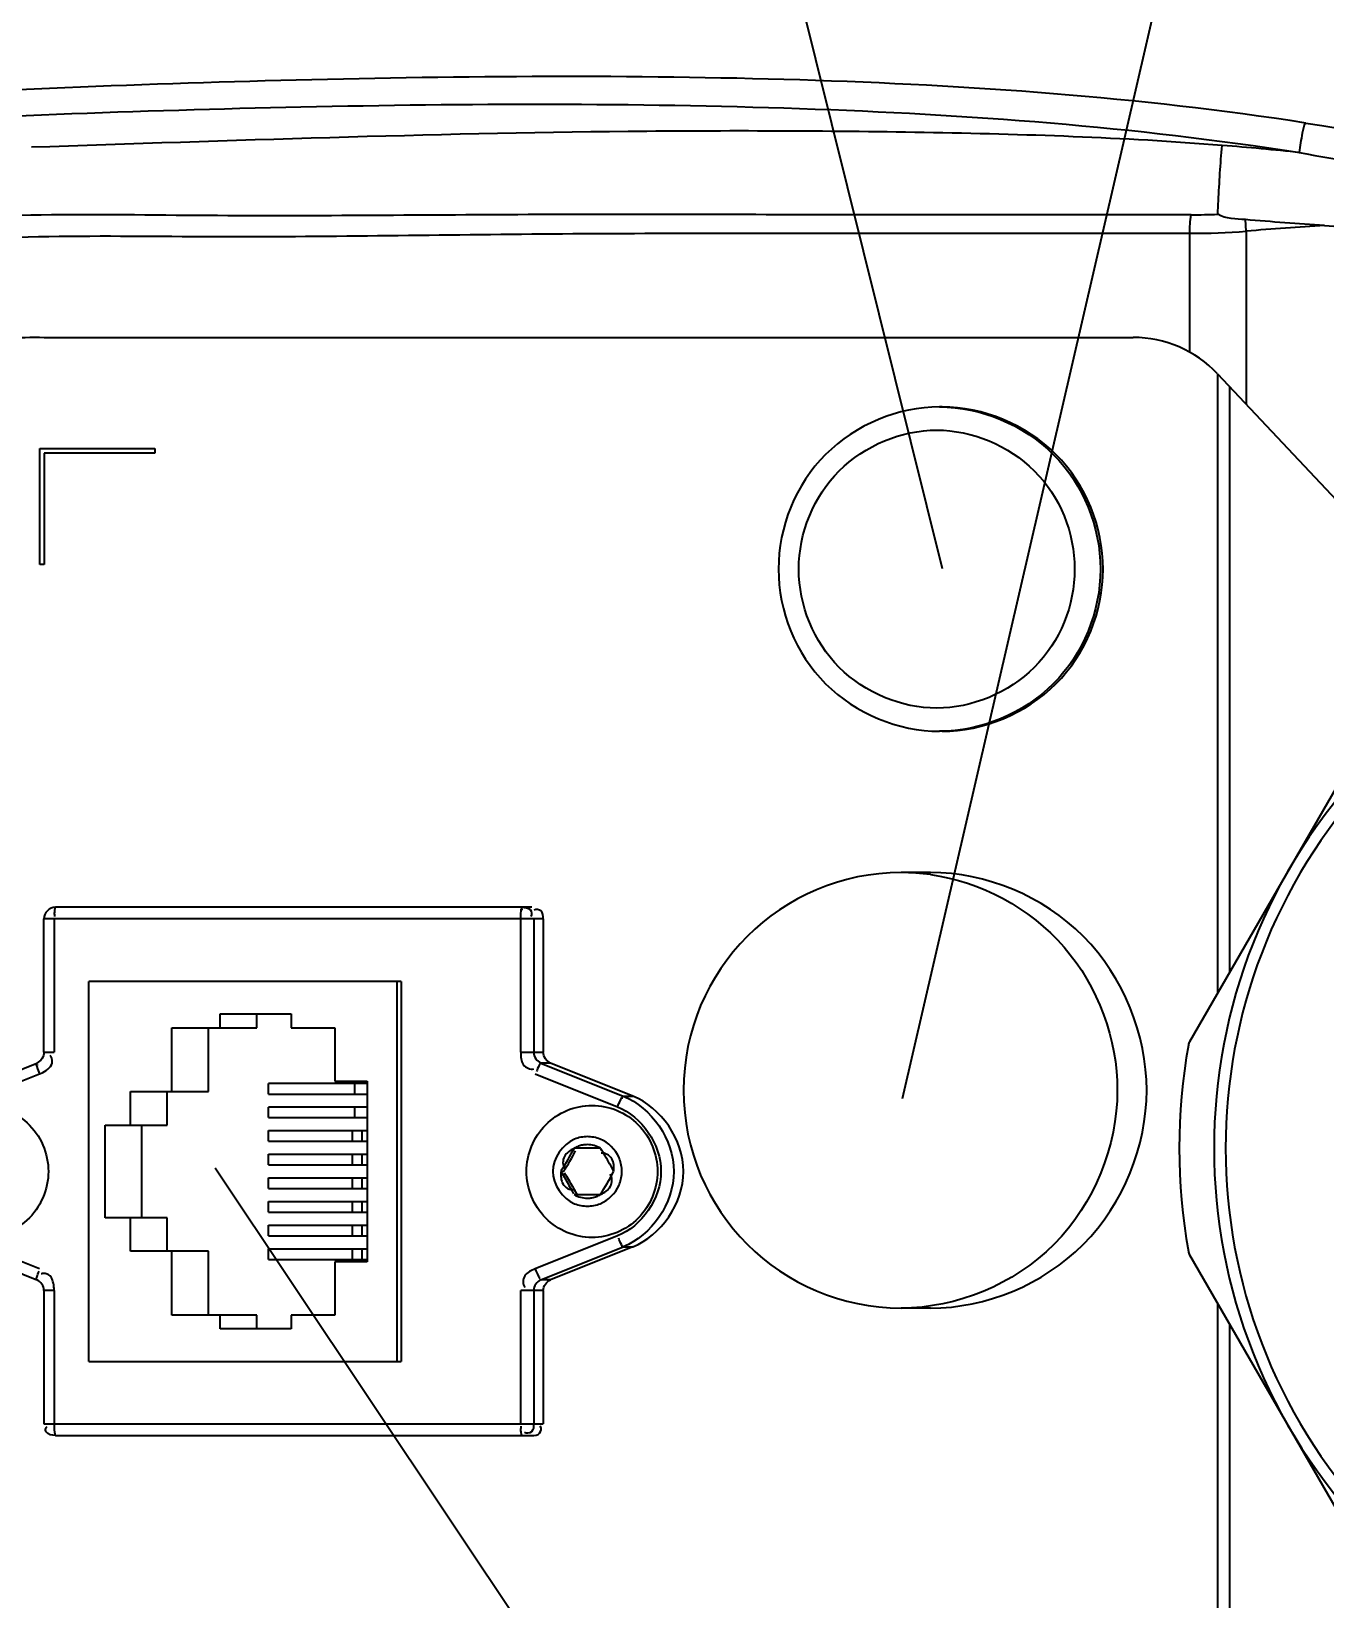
# Model space of a CAD drawing. Header units: millimetres. Extents: x 5828 to 6704, y 123 to 421.
# Drawn here: x 6395.19 to 6400.77, y 234.65 to 241.42 of the extents above; entities that cross this region are included whole.
import ezdxf
from ezdxf import colors
from ezdxf.entities.mleader import LeaderData, LeaderLine
from ezdxf.math import Vec2, Vec3

# ---------------------------------------------------------------- set-up
doc = ezdxf.new("R2010")
doc.units = ezdxf.units.MM
for name, color, linetype in [('外形图', 7, 'Continuous'), ('多重引线', 7, 'Continuous'), ('尺寸标注', 7, 'Continuous')]:
    doc.layers.add(name, color=color, linetype=linetype)
doc.styles.get("Standard").update_dxf_attribs({"font": 'msyh.ttc'})
doc.styles.add('微软雅黑', font='msyh.ttc')
doc.dimstyles.new('尺寸标注_细节_1_10比例', dxfattribs={"dimtxt": 1.5, "dimasz": 1.25, "dimexe": 0.5, "dimexo": 0.4, "dimgap": 0.5, "dimtad": 1, "dimlfac": 10, "dimdsep": 46, "dimtxsty": '微软雅黑', "dimcen": 0.09, "dimadec": 0, "dimazin": 0, "dimtp": 0.01, "dimtm": 0.01, "dimtfac": 1, "dimtofl": 0, "dimtmove": 0, "dimatfit": 3, "dimfxl": 1, "dimtolj": 1, "dimarcsym": 0})

# ---------------------------------------------------------------- blocks, each defined once
blk = doc.blocks.new('*D791')
at = {"layer": 'Defpoints', "color": 0}
for p in [(6385.1928, 245.979), (6385.1928, 236.5978), (6402.6928, 236.5978)]:
    blk.add_point(p, dxfattribs=at)
at = {"layer": '尺寸标注', "color": 0, "lineweight": -2}
for p, q in [((6385.1928, 236.9978), (6385.1928, 246.479)), ((6402.6928, 236.9978), (6402.6928, 246.479)), ((6401.4428, 245.979), (6386.4428, 245.979))]:
    blk.add_line(p, q, dxfattribs=at)
at = {"layer": '尺寸标注', "color": 0}
for points in [[(6386.4428, 246.1873), (6386.4428, 245.7707), (6385.1928, 245.979)], [(6401.4428, 245.7707), (6401.4428, 246.1873), (6402.6928, 245.979)]]:
    blk.add_solid(points, dxfattribs=at)
at = {"layer": '尺寸标注', "color": 0, "insert": (6393.9428, 247.2585), "char_height": 1.5, "attachment_point": 5, "style": '微软雅黑'}
blk.add_mtext('\\A1;\\A1;175', dxfattribs=at)
blk = doc.blocks.new('*D793')
at = {"layer": 'Defpoints', "color": 0}
for p in [(6397.4641, 242.702), (6373.1853, 230.4984), (6397.6661, 230.4984)]:
    blk.add_point(p, dxfattribs=at)
at = {"layer": '尺寸标注', "color": 0, "lineweight": -2}
for p, q in [((6397.0641, 242.702), (6372.6853, 242.702)), ((6373.1853, 241.452), (6373.1853, 231.7484)), ((6397.2661, 230.4984), (6372.6853, 230.4984))]:
    blk.add_line(p, q, dxfattribs=at)
at = {"layer": '尺寸标注', "color": 0}
for points in [[(6373.3937, 241.452), (6372.977, 241.452), (6373.1853, 242.702)], [(6372.977, 231.7484), (6373.3937, 231.7484), (6373.1853, 230.4984)]]:
    blk.add_solid(points, dxfattribs=at)
at = {"layer": '尺寸标注', "color": 0, "insert": (6371.9189, 236.6002), "char_height": 1.5, "attachment_point": 5, "rotation": 90, "style": '微软雅黑'}
blk.add_mtext('\\A1;\\A1;122', dxfattribs=at)
blk = doc.blocks.new('_None')

msp = doc.modelspace()

# ---------------------------------------------------------------- linework, layer by layer
at = {"layer": '外形图', "color": 7, "linetype": 'Continuous'}
for p, q in [((6400.4322, 240.5566), (6400.4281, 240.6065)), ((6400.1884, 240.0341), (6400.1884, 240.5475)), ((6400.4322, 240.5566), (6400.4322, 239.809)), ((6400.3079, 239.9409), (6400.8926, 239.3205)), ((6400.3088, 237.2685), (6400.3088, 239.9399)), ((6400.3597, 239.8859), (6400.3597, 237.3567)), ((6399.1187, 239.7978), (6399.1077, 239.7978)), ((6395.2224, 239.1178), (6395.2224, 239.6178)), ((6395.2224, 239.6178), (6395.7187, 239.6178)), ((6395.2422, 239.5978), (6395.2422, 239.1178)), ((6395.7187, 239.5978), (6395.2422, 239.5978)), ((6395.7187, 239.6178), (6395.7187, 239.5978)), ((6395.2422, 239.1178), (6395.2224, 239.1178)), ((6400.1879, 237.0591), (6401.0408, 238.5365)), ((6399.1187, 238.3978), (6399.1077, 238.3978)), ((6399.069, 237.7878), (6398.9423, 237.7878)), ((6397.347, 237.6378), (6395.2907, 237.6378)), ((6395.2407, 237.012), (6395.2407, 237.5878)), ((6397.3966, 237.5878), (6395.2407, 237.5878)), ((6395.2846, 237.5878), (6395.2846, 237.012)), ((6397.2994, 237.012), (6397.2994, 237.5878)), ((6397.3552, 237.5878), (6397.3552, 237.012)), ((6397.3966, 237.5878), (6397.3966, 237.012)), ((6395.435, 235.6778), (6395.435, 237.3178)), ((6396.7833, 237.3178), (6395.435, 237.3178)), ((6396.765, 237.3178), (6396.765, 235.6778)), ((6396.7833, 237.3178), (6396.7833, 235.6778)), ((6396.0008, 237.1178), (6396.0008, 237.1778)), ((6396.0008, 237.1778), (6396.3085, 237.1778)), ((6396.1592, 237.1178), (6396.1592, 237.1778)), ((6396.3085, 237.1778), (6396.3085, 237.1178)), ((6395.7923, 236.8428), (6395.7923, 237.1178)), ((6395.7923, 237.1178), (6396.1592, 237.1178)), ((6395.9508, 236.8428), (6395.9508, 237.1178)), ((6396.3085, 237.1178), (6396.497, 237.1178)), ((6396.497, 237.1178), (6396.497, 236.8878)), ((6395.2407, 237.012), (6395.2846, 237.012)), ((6397.2994, 237.012), (6397.3966, 237.012)), ((6394.8545, 236.823), (6395.2098, 236.9655)), ((6397.3864, 236.9655), (6397.7417, 236.823)), ((6397.4279, 236.9655), (6397.3864, 236.9655)), ((6397.7832, 236.823), (6397.4279, 236.9655)), ((6394.8667, 236.7765), (6395.222, 236.9191)), ((6396.2105, 236.8318), (6396.2105, 236.8778)), ((6396.636, 236.8778), (6396.2105, 236.8778)), ((6396.497, 236.8878), (6396.636, 236.8878)), ((6396.5822, 236.8778), (6396.5822, 236.8318)), ((6396.636, 236.8878), (6396.636, 236.1078)), ((6397.362, 236.9191), (6397.7173, 236.7765)), ((6395.6137, 236.6978), (6395.6137, 236.8428)), ((6395.6137, 236.8428), (6395.9508, 236.8428)), ((6395.7721, 236.6978), (6395.7721, 236.8428)), ((6396.2105, 236.8318), (6396.636, 236.8318)), ((6397.7417, 236.823), (6397.7832, 236.823)), ((6396.2105, 236.7298), (6396.2105, 236.7758)), ((6396.636, 236.7758), (6396.2105, 236.7758)), ((6396.5822, 236.7758), (6396.5822, 236.7298)), ((6395.5045, 236.2978), (6395.5045, 236.6978)), ((6395.5045, 236.6978), (6395.7721, 236.6978)), ((6395.6629, 236.2978), (6395.6629, 236.6978)), ((6396.2105, 236.7298), (6396.636, 236.7298)), ((6396.2105, 236.6278), (6396.2105, 236.6738)), ((6396.2105, 236.6738), (6396.636, 236.6738)), ((6396.5724, 236.6278), (6396.5724, 236.6738)), ((6396.6139, 236.6738), (6396.6138, 236.6278)), ((6396.2105, 236.6278), (6396.636, 236.6278)), ((6397.6443, 236.5978), (6397.5297, 236.5978)), ((6396.2105, 236.5258), (6396.2105, 236.5718)), ((6396.2105, 236.5718), (6396.636, 236.5718)), ((6396.5724, 236.5258), (6396.5724, 236.5718)), ((6396.6139, 236.5718), (6396.6138, 236.5258)), ((6396.2105, 236.5258), (6396.636, 236.5258)), ((6396.2105, 236.4238), (6396.2105, 236.4698)), ((6396.2105, 236.4698), (6396.636, 236.4698)), ((6396.5724, 236.4238), (6396.5724, 236.4698)), ((6396.6139, 236.4698), (6396.6138, 236.4238)), ((6397.4851, 236.4978), (6397.4724, 236.4978)), ((6396.2105, 236.4238), (6396.636, 236.4238)), ((6397.5297, 236.3978), (6397.6443, 236.3978)), ((6396.2105, 236.3218), (6396.2105, 236.3678)), ((6396.2105, 236.3678), (6396.636, 236.3678)), ((6396.5724, 236.3218), (6396.5724, 236.3678)), ((6396.6139, 236.3678), (6396.6138, 236.3218)), ((6395.7721, 236.2978), (6395.5045, 236.2978)), ((6395.6137, 236.1528), (6395.6137, 236.2978)), ((6395.7721, 236.1528), (6395.7721, 236.2978)), ((6396.2105, 236.3218), (6396.636, 236.3218)), ((6396.2105, 236.2198), (6396.2105, 236.2658)), ((6396.2105, 236.2658), (6396.636, 236.2658)), ((6396.5724, 236.2198), (6396.5724, 236.2658)), ((6396.6139, 236.2658), (6396.6138, 236.2198)), ((6395.222, 236.0766), (6394.8667, 236.2191)), ((6396.2105, 236.2198), (6396.636, 236.2198)), ((6397.7173, 236.2191), (6397.362, 236.0766)), ((6394.8545, 236.1726), (6395.2098, 236.0301)), ((6395.9508, 236.1528), (6395.6137, 236.1528)), ((6395.7923, 235.8778), (6395.7923, 236.1528)), ((6395.9508, 235.8778), (6395.9508, 236.1528)), ((6396.2105, 236.1178), (6396.2105, 236.1638)), ((6396.2105, 236.1638), (6396.636, 236.1638)), ((6396.5724, 236.1178), (6396.5724, 236.1638)), ((6396.6139, 236.1638), (6396.6138, 236.1178)), ((6397.3864, 236.0301), (6397.7417, 236.1726)), ((6397.7832, 236.1726), (6397.4279, 236.0301)), ((6397.7417, 236.1726), (6397.7832, 236.1726)), ((6401.0408, 234.6591), (6400.1879, 236.1365)), ((6396.2105, 236.1178), (6396.636, 236.1178)), ((6396.497, 236.1078), (6396.497, 235.8778)), ((6396.636, 236.1078), (6396.497, 236.1078)), ((6397.4279, 236.0301), (6397.3864, 236.0301)), ((6395.2407, 235.9837), (6395.2407, 235.4078)), ((6395.2846, 235.9837), (6395.2407, 235.9837)), ((6395.2846, 235.9837), (6395.2846, 235.4078)), ((6397.2994, 235.4078), (6397.2994, 235.9837)), ((6397.3966, 235.9837), (6397.2994, 235.9837)), ((6397.3552, 235.9837), (6397.3552, 235.4078)), ((6397.3966, 235.9837), (6397.3966, 235.4078)), ((6400.3088, 233.2557), (6400.3088, 235.9271)), ((6396.1592, 235.8778), (6395.7923, 235.8778)), ((6396.0008, 235.8178), (6396.0008, 235.8778)), ((6396.1592, 235.8178), (6396.1592, 235.8778)), ((6396.3085, 235.8778), (6396.3085, 235.8178)), ((6396.497, 235.8778), (6396.3085, 235.8778)), ((6399.069, 235.9078), (6398.9423, 235.9078)), ((6396.3085, 235.8178), (6396.0008, 235.8178)), ((6400.3597, 235.839), (6400.3597, 233.3097)), ((6395.435, 235.6778), (6396.7833, 235.6778)), ((6395.2407, 235.4078), (6397.3966, 235.4078)), ((6395.2907, 235.3578), (6397.347, 235.3578))]:
    msp.add_line(p, q, dxfattribs=at)
for points in [[(6395.2846, 235.4078), (6395.2848, 235.3949), (6395.2854, 235.3828), (6395.2864, 235.3725)], [(6395.2864, 235.3725), (6395.2876, 235.3645), (6395.2891, 235.3595), (6395.2907, 235.3578)]]:
    msp.add_lwpolyline(points, dxfattribs=at)
for centre, radius, start, end in [((6400.2108, 243.648), 3.0203, 269.67489, 271.86685), ((6400.1966, 243.5914), 3.044, 269.847, 274.43923), ((6401.7748, 224.0739), 16.5374, 93.4822, 94.65696), ((6399.944, 239.5979), 0.5, 43.31, 90.00069), ((6402.6928, 236.5978), 2.4, 135.97804, 224.0265), ((6402.6928, 236.5978), 2.35, 137.28084, 222.72508), ((6398.9423, 236.8478), 0.94, 90, 270), ((6398.942, 236.8607), 0.9271, 82.19599, 89.98404), ((6395.2907, 237.5878), 0.05, 90, 180), ((6402.6928, 236.5978), 2.55, 169.94844, 190.05156), ((6400.2312, 237.0341), 0.05, 150, 169.94844), ((6395.2165, 236.9604), 0.0634, 32.94442, 37.05982), ((6395.1612, 237.071), 0.1636, 291.83771, 297.15547), ((6396.7383, 236.0187), 1.0745, 30.52929, 32.45318), ((6396.0808, 235.631), 1.8378, 29.32536, 30.52658), ((6392.6079, 233.6799), 5.8212, 28.95179, 29.32685), ((6397.5879, 236.4978), 0.148, 357.34505, 2.65504), ((6400.2312, 236.1615), 0.05, 190.05156, 210)]:
    msp.add_arc(centre, radius, start, end, dxfattribs=at)
for points, knots in [([(6385.1468, 240.6355), (6387.0542, 241.3146), (6390.0294, 241.8628), (6393.9061, 242.2467), (6396.7609, 242.3762), (6399.7709, 242.3312), (6402.3815, 242.0192), (6404.3518, 241.3698), (6405.5528, 240.7141), (6406.4986, 239.8619), (6406.9618, 239.1704), (6407.1546, 238.8125)], [0, 0, 0, 0, 0.260579, 0.385295, 0.501856, 0.62799, 0.77281, 0.837815, 0.893904, 0.947676, 1, 1, 1, 1]), ([(6400.6886, 241.0235), (6399.9663, 241.1359), (6398.5097, 241.2369), (6395.6333, 241.2163), (6392.7978, 241.0463), (6390.0131, 240.8064), (6387.9787, 240.5902), (6385.9916, 240.2663), (6384.689, 239.9676), (6384.0614, 239.7577)], [0, 0, 0, 0, 0.130916, 0.260722, 0.515198, 0.63937, 0.76142, 0.881475, 1, 1, 1, 1]), ([(6384.1923, 239.6954), (6384.8164, 239.8942), (6386.1065, 240.186), (6388.0757, 240.5002), (6390.0915, 240.7105), (6392.8508, 240.9443), (6395.6603, 241.1038), (6398.5084, 241.1135), (6399.9495, 241.0085), (6400.6636, 240.8956)], [0, 0, 0, 0, 0.118464, 0.238559, 0.360649, 0.48489, 0.739462, 0.869249, 1, 1, 1, 1]), ([(6400.6886, 241.0235), (6400.6789, 241.0116), (6400.6718, 240.9658), (6400.6632, 240.9243), (6400.6598, 240.8962)], [0, 0, 0, 0, 0.351668, 1, 1, 1, 1]), ([(6400.6886, 241.0235), (6401.4304, 240.9082), (6402.5518, 240.6374), (6403.842, 239.8523), (6404.4694, 239.4309), (6404.7615, 239.1919)], [0, 0, 0, 0, 0.498741, 0.749264, 1, 1, 1, 1]), ([(6400.3285, 240.9266), (6399.9002, 240.961), (6399.0445, 240.9884), (6397.3298, 240.9934), (6396.045, 240.9471), (6395.1862, 240.9187)], [0, 0, 0, 0, 0.250544, 0.49887, 1, 1, 1, 1]), ([(6400.3092, 240.6293), (6400.3095, 240.6486), (6400.3153, 240.7478), (6400.3197, 240.8471), (6400.3285, 240.9266)], [0, 0, 0, 0, 0.194262, 1, 1, 1, 1]), ([(6400.6598, 240.8957), (6401.0253, 240.8332), (6401.755, 240.6923), (6403.1636, 240.1925), (6404.0802, 239.5331), (6404.6763, 239.0895)], [0, 0, 0, 0, 0.249688, 0.499691, 1, 1, 1, 1]), ([(6400.1936, 240.6274), (6399.7163, 240.6278), (6398.7621, 240.6254), (6397.3306, 240.6319), (6395.9025, 240.6147), (6394.4657, 240.6541), (6393.0697, 240.2137), (6391.9283, 239.2981), (6391.1804, 238.0413), (6391.0013, 237.0767), (6391.0008, 236.5978)], [0, 0, 0, 0, 0.125038, 0.249992, 0.374871, 0.499674, 0.624414, 0.749344, 0.874549, 1, 1, 1, 1]), ([(6391.0817, 236.5978), (6391.0817, 237.0688), (6391.2589, 238.0181), (6391.9987, 239.2523), (6393.1294, 240.1443), (6394.5095, 240.5599), (6395.9293, 240.5232), (6397.3466, 240.5492), (6398.7678, 240.5476), (6399.7149, 240.5494), (6400.1884, 240.5475)], [0, 0, 0, 0, 0.124912, 0.249653, 0.373966, 0.498076, 0.623231, 0.748815, 0.874415, 1, 1, 1, 1]), ([(6400.7704, 240.5808), (6401.4022, 240.5337), (6402.6501, 240.2428), (6403.7488, 239.5828), (6404.227, 239.1807)], [0, 0, 0, 0, 0.503457, 1, 1, 1, 1]), ([(6392.6381, 239.1555), (6392.6843, 239.1988), (6392.8773, 239.3699), (6393.2503, 239.6319), (6393.6964, 239.8423), (6394.0753, 239.9646), (6394.3693, 240.0333), (6394.6716, 240.078), (6394.9732, 240.0993), (6395.3019, 240.098), (6395.77, 240.0976), (6396.3406, 240.098), (6397.0606, 240.0977), (6397.8103, 240.0979), (6398.5927, 240.0979), (6399.3043, 240.0979), (6399.7548, 240.0979), (6399.944, 240.0979)], [0, 0, 0, 0, 0.027414, 0.111677, 0.197186, 0.240336, 0.283681, 0.32717, 0.370742, 0.414365, 0.45803, 0.5452, 0.631865, 0.730425, 0.829304, 0.928311, 1, 1, 1, 1]), ([(6399.1077, 239.7978), (6398.93, 239.7978), (6398.5594, 239.6452), (6398.3384, 239.0978), (6398.5594, 238.5505), (6398.93, 238.3978), (6399.1077, 238.3978)], [0, 0, 0, 0, 0.249504, 0.5, 0.750496, 1, 1, 1, 1]), ([(6399.1077, 239.7978), (6399.2851, 239.7978), (6399.6555, 239.645), (6399.8761, 239.0978), (6399.6555, 238.5506), (6399.2851, 238.3978), (6399.1077, 238.3978)], [0, 0, 0, 0, 0.249339, 0.5, 0.750661, 1, 1, 1, 1]), ([(6399.1187, 238.3978), (6399.2961, 238.3978), (6399.6665, 238.5506), (6399.8871, 239.0978), (6399.6665, 239.645), (6399.2961, 239.7978), (6399.1187, 239.7978)], [0, 0, 0, 0, 0.249337, 0.499992, 0.75065, 1, 1, 1, 1]), ([(6399.0955, 238.4978), (6398.9434, 238.4978), (6398.626, 238.6288), (6398.4369, 239.0978), (6398.6259, 239.5668), (6398.9434, 239.6978), (6399.0955, 239.6978)], [0, 0, 0, 0, 0.249337, 0.499992, 0.75065, 1, 1, 1, 1]), ([(6399.0955, 239.6978), (6399.2476, 239.6978), (6399.5651, 239.5669), (6399.7542, 239.0978), (6399.5651, 238.6288), (6399.2476, 238.4978), (6399.0955, 238.4978)], [0, 0, 0, 0, 0.249337, 0.499992, 0.75065, 1, 1, 1, 1]), ([(6399.0679, 237.7792), (6399.2848, 237.7495), (6399.7115, 237.5219), (6399.8753, 237.0677), (6399.8753, 236.8478)], [0, 0, 0, 0, 0.498819, 1, 1, 1, 1]), ([(6400.002, 236.8478), (6400.002, 237.0874), (6399.8047, 237.5855), (6399.3073, 237.7878), (6399.069, 237.7878)], [0, 0, 0, 0, 0.501332, 1, 1, 1, 1]), ([(6395.2907, 237.6378), (6395.2883, 237.6378), (6395.2863, 237.6256), (6395.2854, 237.6191), (6395.2854, 237.6128)], [0, 0, 0, 0, 0.274091, 1, 1, 1, 1]), ([(6395.2854, 237.6128), (6395.2854, 237.6105), (6395.2855, 237.6055), (6395.2859, 237.6006), (6395.2861, 237.5979)], [0, 0, 0, 0, 0.470368, 1, 1, 1, 1]), ([(6397.2994, 237.5878), (6397.2994, 237.5992), (6397.2998, 237.6069), (6397.3014, 237.6352), (6397.304, 237.627), (6397.3043, 237.6249)], [0, 0, 0, 0, 0.691939, 0.872131, 1, 1, 1, 1]), ([(6397.3055, 237.6378), (6397.3174, 237.6378), (6397.3437, 237.6366), (6397.3485, 237.6058), (6397.3424, 237.5979)], [0, 0, 0, 0, 0.541362, 1, 1, 1, 1]), ([(6397.3966, 237.5878), (6397.3966, 237.5997), (6397.3957, 237.626), (6397.3649, 237.631), (6397.3571, 237.6249)], [0, 0, 0, 0, 0.544752, 1, 1, 1, 1]), ([(6397.2994, 237.012), (6397.2994, 236.9938), (6397.2987, 236.9553), (6397.3403, 236.936), (6397.3561, 236.9404)], [0, 0, 0, 0, 0.524274, 1, 1, 1, 1]), ([(6395.222, 236.9191), (6395.2179, 236.9294), (6395.2156, 236.9364), (6395.2067, 236.9626), (6395.2118, 236.9561), (6395.2128, 236.9543)], [0, 0, 0, 0, 0.694091, 0.872794, 1, 1, 1, 1]), ([(6395.2768, 236.9732), (6395.2768, 236.9767), (6395.2755, 236.9845), (6395.272, 236.9914), (6395.2697, 236.9949)], [0, 0, 0, 0, 0.461183, 1, 1, 1, 1]), ([(6397.3864, 236.9655), (6397.3824, 236.9655), (6397.3756, 236.9485), (6397.3701, 236.9381), (6397.3673, 236.9285)], [0, 0, 0, 0, 0.287941, 1, 1, 1, 1]), ([(6397.7173, 236.7765), (6397.7215, 236.7873), (6397.725, 236.7939), (6397.7364, 236.8209), (6397.7362, 236.8128), (6397.7358, 236.811)], [0, 0, 0, 0, 0.698161, 0.888398, 1, 1, 1, 1]), ([(6399.8753, 236.8478), (6399.8753, 236.6083), (6399.6779, 236.1101), (6399.1806, 235.9078), (6398.9423, 235.9078)], [0, 0, 0, 0, 0.501323, 1, 1, 1, 1]), ([(6399.069, 235.9078), (6399.3073, 235.9078), (6399.8047, 236.1101), (6400.002, 236.6083), (6400.002, 236.8478)], [0, 0, 0, 0, 0.498661, 1, 1, 1, 1]), ([(6394.953, 236.7818), (6395.0285, 236.7882), (6395.1929, 236.7337), (6395.2598, 236.5742), (6395.2598, 236.4978)], [0, 0, 0, 0, 0.498146, 1, 1, 1, 1]), ([(6397.3243, 236.4978), (6397.3243, 236.5705), (6397.385, 236.7216), (6397.6071, 236.8133), (6397.8292, 236.7215), (6397.89, 236.5705), (6397.89, 236.4978)], [0, 0, 0, 0, 0.25091, 0.500012, 0.749105, 1, 1, 1, 1]), ([(6400.1936, 232.5683), (6399.7162, 232.5677), (6398.7619, 232.5704), (6397.3302, 232.5638), (6395.902, 232.5814), (6394.4651, 232.5414), (6393.0698, 232.9829), (6391.9277, 233.8973), (6391.1807, 235.1546), (6391.0009, 236.1191), (6391.0008, 236.5978)], [0, 0, 0, 0, 0.125057, 0.250029, 0.37493, 0.499738, 0.624431, 0.749342, 0.874589, 1, 1, 1, 1]), ([(6400.1884, 232.6482), (6399.7149, 232.6463), (6398.7678, 232.648), (6397.3467, 232.6464), (6395.9294, 232.6724), (6394.5096, 232.6357), (6393.1294, 233.0513), (6391.9987, 233.9433), (6391.2589, 235.1775), (6391.0817, 236.1268), (6391.0817, 236.5978)], [0, 0, 0, 0, 0.125583, 0.251181, 0.376763, 0.501917, 0.626027, 0.750346, 0.875086, 1, 1, 1, 1]), ([(6397.5297, 236.5978), (6397.5138, 236.5886), (6397.4798, 236.5698), (6397.479, 236.5242), (6397.4892, 236.5102)], [0, 0, 0, 0, 0.515292, 1, 1, 1, 1]), ([(6397.5478, 236.6063), (6397.5447, 236.6051), (6397.5385, 236.6026), (6397.5326, 236.5995), (6397.5297, 236.5978)], [0, 0, 0, 0, 0.501759, 1, 1, 1, 1]), ([(6397.587, 236.6133), (6397.5804, 236.6133), (6397.567, 236.612), (6397.5541, 236.6086), (6397.5478, 236.6063)], [0, 0, 0, 0, 0.497951, 1, 1, 1, 1]), ([(6397.7016, 236.4978), (6397.7016, 236.5163), (6397.7027, 236.5551), (6397.6637, 236.5789), (6397.6466, 236.577)], [0, 0, 0, 0, 0.517772, 1, 1, 1, 1]), ([(6395.2598, 236.4978), (6395.2598, 236.421), (6395.1921, 236.2606), (6395.0262, 236.2069), (6394.9504, 236.2141)], [0, 0, 0, 0, 0.501866, 1, 1, 1, 1]), ([(6397.89, 236.4978), (6397.89, 236.4251), (6397.8292, 236.2741), (6397.6071, 236.1823), (6397.385, 236.2741), (6397.3243, 236.4251), (6397.3243, 236.4978)], [0, 0, 0, 0, 0.25091, 0.500012, 0.749105, 1, 1, 1, 1]), ([(6397.4724, 236.4978), (6397.4724, 236.4793), (6397.4713, 236.4406), (6397.5104, 236.4167), (6397.5275, 236.4186)], [0, 0, 0, 0, 0.517772, 1, 1, 1, 1]), ([(6397.6443, 236.3978), (6397.6602, 236.4071), (6397.6942, 236.4258), (6397.6951, 236.4715), (6397.6849, 236.4855)], [0, 0, 0, 0, 0.515292, 1, 1, 1, 1]), ([(6397.5424, 236.3978), (6397.5395, 236.4033), (6397.5336, 236.4143), (6397.5276, 236.4253), (6397.5245, 236.4308)], [0, 0, 0, 0, 0.493655, 1, 1, 1, 1]), ([(6397.6262, 236.3894), (6397.6293, 236.3905), (6397.6355, 236.3931), (6397.6415, 236.3961), (6397.6443, 236.3978)], [0, 0, 0, 0, 0.501759, 1, 1, 1, 1]), ([(6397.587, 236.3823), (6397.5937, 236.3823), (6397.607, 236.3836), (6397.6199, 236.3871), (6397.6262, 236.3894)], [0, 0, 0, 0, 0.497951, 1, 1, 1, 1]), ([(6397.7417, 236.1726), (6397.7377, 236.1726), (6397.7309, 236.1897), (6397.7254, 236.2001), (6397.7226, 236.2097)], [0, 0, 0, 0, 0.287941, 1, 1, 1, 1]), ([(6395.2095, 236.0301), (6395.2064, 236.0313), (6395.2127, 236.0498), (6395.2156, 236.0585), (6395.2199, 236.0671)], [0, 0, 0, 0, 0.253529, 1, 1, 1, 1]), ([(6395.236, 236.0569), (6395.2347, 236.0568), (6395.232, 236.0563), (6395.2293, 236.0556), (6395.2279, 236.0552)], [0, 0, 0, 0, 0.484007, 1, 1, 1, 1]), ([(6395.2549, 236.0549), (6395.2521, 236.0561), (6395.2459, 236.0576), (6395.2394, 236.0574), (6395.236, 236.0569)], [0, 0, 0, 0, 0.468801, 1, 1, 1, 1]), ([(6397.362, 236.0766), (6397.3452, 236.0698), (6397.3092, 236.0559), (6397.307, 236.0102), (6397.3169, 235.997)], [0, 0, 0, 0, 0.521436, 1, 1, 1, 1]), ([(6397.362, 236.0766), (6397.3662, 236.0658), (6397.3697, 236.0592), (6397.3811, 236.0322), (6397.3809, 236.0403), (6397.3805, 236.0421)], [0, 0, 0, 0, 0.698161, 0.888398, 1, 1, 1, 1]), ([(6395.2793, 236.0232), (6395.2773, 236.03), (6395.272, 236.0429), (6395.261, 236.0525), (6395.2549, 236.0549)], [0, 0, 0, 0, 0.521435, 1, 1, 1, 1]), ([(6395.2846, 235.9837), (6395.2846, 235.9902), (6395.2838, 236.0035), (6395.2813, 236.0167), (6395.2793, 236.0232)], [0, 0, 0, 0, 0.488787, 1, 1, 1, 1]), ([(6395.2503, 235.3738), (6395.2491, 235.3757), (6395.2472, 235.3803), (6395.2479, 235.3852), (6395.2487, 235.3875)], [0, 0, 0, 0, 0.477131, 1, 1, 1, 1]), ([(6395.2487, 235.3875), (6395.2488, 235.388), (6395.2492, 235.389), (6395.2496, 235.39), (6395.2499, 235.3905)], [0, 0, 0, 0, 0.487017, 1, 1, 1, 1]), ([(6395.2499, 235.3905), (6395.2504, 235.3915), (6395.2516, 235.3937), (6395.2531, 235.3957), (6395.2539, 235.3967)], [0, 0, 0, 0, 0.471648, 1, 1, 1, 1]), ([(6397.3003, 235.3828), (6397.3003, 235.3851), (6397.3004, 235.3901), (6397.3008, 235.3951), (6397.301, 235.3977)], [0, 0, 0, 0, 0.470368, 1, 1, 1, 1]), ([(6397.3055, 235.3578), (6397.3032, 235.3578), (6397.3011, 235.37), (6397.3003, 235.3765), (6397.3003, 235.3828)], [0, 0, 0, 0, 0.274091, 1, 1, 1, 1]), ([(6397.3552, 235.4078), (6397.3552, 235.3959), (6397.3542, 235.3696), (6397.3234, 235.3645), (6397.3156, 235.3707)], [0, 0, 0, 0, 0.544752, 1, 1, 1, 1]), ([(6397.347, 235.3578), (6397.3588, 235.3578), (6397.3851, 235.359), (6397.3899, 235.3897), (6397.3837, 235.3976)], [0, 0, 0, 0, 0.541359, 1, 1, 1, 1])]:
    msp.add_open_spline(points, degree=3, knots=knots, dxfattribs=at)
for points in [[(6400.6636, 240.8955), (6400.5521, 240.9078), (6400.4403, 240.9178), (6400.3285, 240.9266)], [(6400.1884, 240.5475), (6400.1885, 240.5741), (6400.1892, 240.601), (6400.1936, 240.6274)], [(6400.4281, 240.6065), (6400.3879, 240.6101), (6400.3441, 240.609), (6400.3092, 240.6293)], [(6400.7692, 240.5808), (6400.6555, 240.5893), (6400.5417, 240.5963), (6400.4281, 240.6065)], [(6395.2407, 237.012), (6395.2407, 236.9933), (6395.2268, 236.9724), (6395.2095, 236.9655)], [(6397.3552, 237.012), (6397.3552, 236.9933), (6397.3691, 236.9725), (6397.3864, 236.9655)], [(6397.4279, 236.9655), (6397.4105, 236.9725), (6397.3966, 236.9933), (6397.3966, 237.012)], [(6395.2358, 236.9254), (6395.2545, 236.935), (6395.2768, 236.9522), (6395.2768, 236.9732)], [(6397.7417, 236.823), (6397.863, 236.7743), (6398.0582, 236.4978), (6397.863, 236.2213), (6397.7417, 236.1726)], [(6397.7832, 236.1726), (6397.9044, 236.2213), (6398.0996, 236.4978), (6397.9044, 236.7743), (6397.7832, 236.823)], [(6397.7173, 236.7765), (6397.8212, 236.7348), (6397.9885, 236.4978), (6397.8212, 236.2608), (6397.7173, 236.2191)], [(6397.5318, 236.6371), (6397.4799, 236.6162), (6397.4381, 236.5538), (6397.4381, 236.4978)], [(6397.5297, 236.5978), (6397.5115, 236.565), (6397.4933, 236.532), (6397.4731, 236.5004)], [(6397.587, 236.6478), (6397.5683, 236.6478), (6397.5492, 236.6441), (6397.5318, 236.6371)], [(6397.6422, 236.6371), (6397.6248, 236.6441), (6397.6057, 236.6478), (6397.587, 236.6478)], [(6397.6443, 236.5978), (6397.6272, 236.6078), (6397.6068, 236.6133), (6397.587, 236.6133)], [(6397.7236, 236.5576), (6397.7086, 236.5924), (6397.6774, 236.623), (6397.6422, 236.6371)], [(6397.4851, 236.4978), (6397.5029, 236.5271), (6397.5213, 236.5562), (6397.5356, 236.5873)], [(6397.7357, 236.5047), (6397.7349, 236.5228), (6397.7307, 236.541), (6397.7236, 236.5576)], [(6397.4381, 236.4978), (6397.4381, 236.4418), (6397.4799, 236.3794), (6397.5319, 236.3585)], [(6397.4724, 236.4978), (6397.4914, 236.4657), (6397.5106, 236.4336), (6397.5275, 236.4004)], [(6397.5245, 236.4308), (6397.5133, 236.4512), (6397.5016, 236.4714), (6397.4882, 236.4904)], [(6397.6443, 236.3978), (6397.6633, 236.4299), (6397.6825, 236.462), (6397.6994, 236.4953)], [(6397.7236, 236.438), (6397.7307, 236.4547), (6397.7349, 236.4729), (6397.7357, 236.491)], [(6397.5297, 236.3978), (6397.5468, 236.3879), (6397.5672, 236.3823), (6397.587, 236.3823)], [(6397.6422, 236.3585), (6397.6774, 236.3727), (6397.7086, 236.4032), (6397.7236, 236.438)], [(6397.5319, 236.3585), (6397.5492, 236.3515), (6397.5683, 236.3478), (6397.587, 236.3478)], [(6397.587, 236.3478), (6397.6058, 236.3478), (6397.6248, 236.3515), (6397.6422, 236.3585)], [(6395.2407, 235.9837), (6395.2407, 236.0023), (6395.2268, 236.0232), (6395.2095, 236.0302)], [(6397.3864, 236.0301), (6397.3691, 236.0232), (6397.3552, 236.0023), (6397.3552, 235.9837)], [(6397.3966, 235.9837), (6397.3966, 236.0023), (6397.4105, 236.0232), (6397.4279, 236.0301)], [(6395.2907, 235.3578), (6395.2762, 235.3578), (6395.2582, 235.3617), (6395.2503, 235.3738)]]:
    msp.add_open_spline(points, degree=3, dxfattribs=at)

# ---------------------------------------------------------------- dimensions: what is measured, and where the dimension line sits
at = {"layer": '尺寸标注'}
dim = msp.add_linear_dim(base=(6385.1928, 245.979), p1=(6402.6928, 236.5978), p2=(6385.1928, 236.5978), text='\\A1;175', dimstyle='尺寸标注_细节_1_10比例', override={"dimtxsty": '微软雅黑'}, dxfattribs=at)
dim.commit()
dim.dimension.update_dxf_attribs({"geometry": '*D791', "text_midpoint": (6393.9428, 245.979), "dimtype": 160})
dim = msp.add_linear_dim(base=(6373.1853, 230.4984), p1=(6397.4641, 242.702), p2=(6397.6661, 230.4984), angle=90, text='\\A1;122', dimstyle='尺寸标注_细节_1_10比例', override={"dimtxsty": '微软雅黑'}, dxfattribs=at)
dim.commit()
dim.dimension.update_dxf_attribs({"geometry": '*D793', "text_midpoint": (6373.1853, 236.6002), "dimtype": 160})

# ---------------------------------------------------------------- leaders
at = {"layer": '多重引线'}
ml = msp.add_multileader_mtext('Standard', dxfattribs=at)
ml.set_content('Brake button')
ml.set_leader_properties()
ml.set_arrow_properties(name='NONE')
ml.build(insert=Vec2(0, 0))
ml.multileader.update_dxf_attribs({"text_left_attachment_type": 6, "text_right_attachment_type": 6, "dogleg_length": 0.072, "arrow_head_size": 0.4})
ctx = ml.context
ctx.base_point, ctx.char_height, ctx.arrow_head_size, ctx.landing_gap_size, ctx.plane_origin = Vec3(6382.1121, 255.7834), 1.5, 0.4, 0.4, Vec3(6399.1197, 239.0985)
ctx.left_attachment, ctx.right_attachment, ctx.text_align_type = 6, 6, 2
notes = []
notes.append((ctx, [(0, (1, 1, 0), (6394.9822, 255.7834), (-1, 0), 0.072, [(0, [(6399.1197, 239.0985)], 0, [])])]))
ctx.mtext.insert, ctx.mtext.alignment, ctx.mtext.flow_direction = Vec3(6394.5102, 257.3938), 3, 5
ml = msp.add_multileader_mtext('Standard', dxfattribs=at)
ml.set_content('Indicator light')
ml.set_leader_properties()
ml.set_arrow_properties(name='NONE')
ml.build(insert=Vec2(0, 0))
ml.multileader.update_dxf_attribs({"text_left_attachment_type": 6, "text_right_attachment_type": 6, "dogleg_length": 0.072, "arrow_head_size": 0.4})
ctx = ml.context
ctx.base_point, ctx.char_height, ctx.arrow_head_size, ctx.landing_gap_size, ctx.plane_origin = Vec3(6402.6365, 252.4285), 1.5, 0.4, 0.4, Vec3(6398.947, 236.8132)
ctx.left_attachment, ctx.right_attachment = 6, 6
notes.append((ctx, [(0, (1, 1, 0), (6402.5645, 252.4285), (1, 0), 0.072, [(0, [(6398.947, 236.8132)], 0, [])])]))
ctx.mtext.insert, ctx.mtext.flow_direction = Vec3(6403.0365, 254.5183), 5
ml = msp.add_multileader_mtext('Standard', dxfattribs=at)
ml.set_content('Network port')
ml.set_leader_properties()
ml.set_arrow_properties(name='NONE')
ml.build(insert=Vec2(0, 0))
ml.multileader.update_dxf_attribs({"text_left_attachment_type": 6, "text_right_attachment_type": 6, "dogleg_length": 0.072, "arrow_head_size": 0.4})
ctx = ml.context
ctx.base_point, ctx.char_height, ctx.arrow_head_size, ctx.landing_gap_size, ctx.plane_origin = Vec3(6404.3309, 224.1218), 1.5, 0.4, 0.4, Vec3(6395.9803, 236.5135)
ctx.left_attachment, ctx.right_attachment = 6, 6
notes.append((ctx, [(0, (1, 1, 0), (6404.2589, 224.1218), (1, 0), 0.072, [(0, [(6395.9803, 236.5135)], 0, [])])]))
ctx.mtext.insert, ctx.mtext.flow_direction = Vec3(6404.7309, 226.1999), 5
for ctx, leaders in notes:
    for number, flags, end, landing, length, lines in leaders:
        leader = LeaderData()
        leader.index, (leader.has_last_leader_line, leader.has_dogleg_vector, leader.attachment_direction) = number, flags
        leader.last_leader_point, leader.dogleg_vector, leader.dogleg_length = Vec3(end), Vec3(landing), length
        for number, points, colour, breaks in lines:
            line = LeaderLine()
            line.index, line.vertices, line.color, line.breaks = number, Vec3.list(points), colors.encode_raw_color(colour), breaks
            leader.lines.append(line)
        ctx.leaders.append(leader)

doc.saveas('drawing.dxf')
